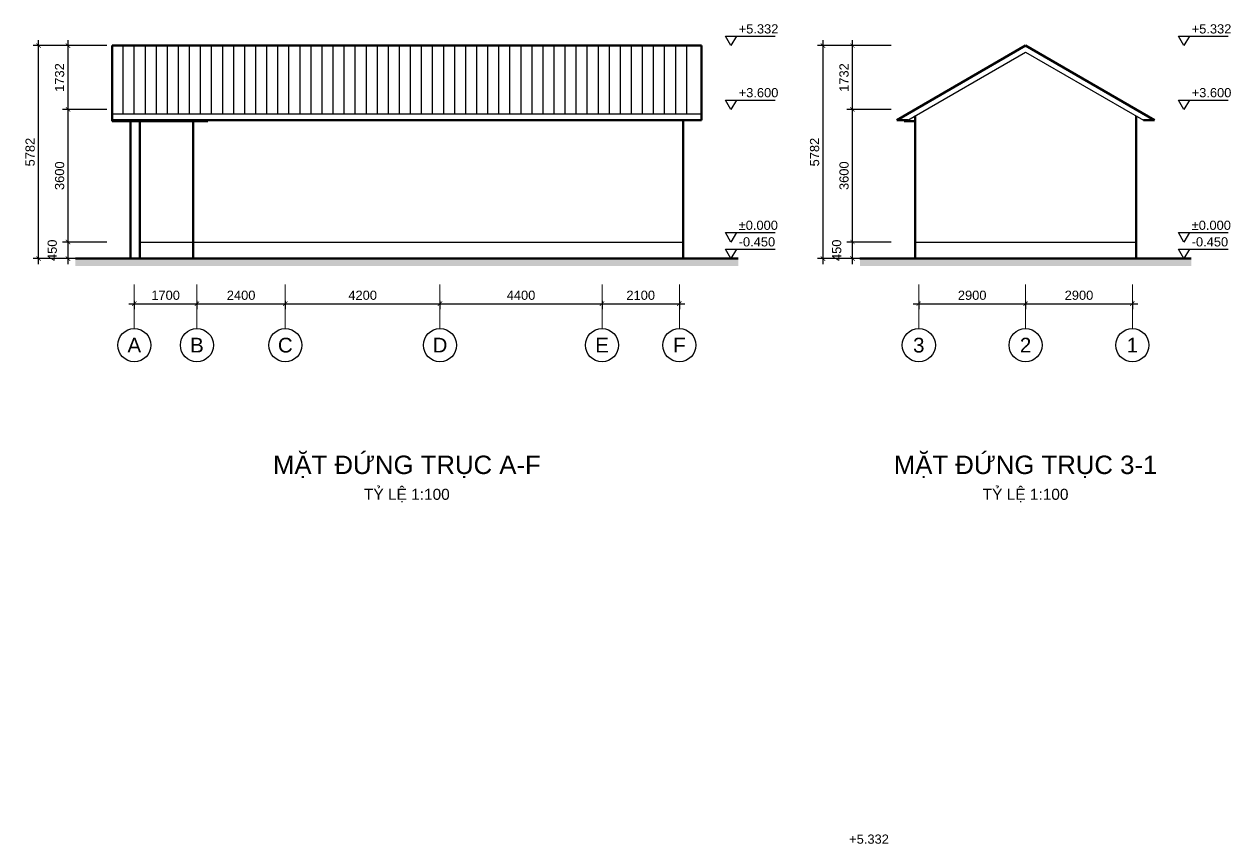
# Model space of a CAD drawing. Header units: millimetres. Extents: x -3500 to 198005, y -63125 to 18900.
# Drawn here: x 23408 to 56174, y -16342 to 5916 of the extents above; entities that cross this region are included whole.
import ezdxf
from ezdxf.enums import TextEntityAlignment as Align

# ---------------------------------------------------------------- set-up
doc = ezdxf.new("R2010")
doc.units = ezdxf.units.MM
doc.header["$LTSCALE"] = 40
doc.linetypes.add('CENTER', pattern=[50.8, 31.75, -6.35, 6.35, -6.35])
for name, color, linetype, lineweight in [('A-ANNO-DIMS', 1, 'Continuous', 18), ('A-ANNO-SYMB', 7, 'Continuous', 25), ('A-ANNO-TEXT', 7, 'Continuous', 18), ('A-ELEV', 7, 'Continuous', 25), ('A-ELEV-OTLN', 7, 'Continuous', 50), ('A-SECT-PATT', 8, 'Continuous', 9), ('S-GRID', 1, 'CENTER', 18), ('S-GRID-IDEN', 7, 'Continuous', 25)]:
    doc.layers.add(name, color=color, linetype=linetype, lineweight=lineweight)
doc.styles.add('MCP-ARIAL', font='arial.ttf')
doc.dimstyles.new('MCP-1-100', dxfattribs={"dimscale": 100, "dimtxt": 2.5, "dimasz": 1.2, "dimexe": 1.5, "dimexo": 1.5, "dimgap": 1, "dimtad": 1, "dimdec": 0, "dimdsep": 46, "dimtxsty": 'MCP-ARIAL', "dimblk": 'ARCHTICK', "dimblk1": 'ARCHTICK', "dimblk2": 'ARCHTICK', "dimcen": 0.09, "dimdle": 1.5, "dimclrd": 256, "dimclre": 256, "dimclrt": 256, "dimadec": 0, "dimazin": 0, "dimtfac": 1, "dimtdec": 4, "dimtmove": 2, "dimatfit": 3, "dimfxl": 1, "dimtolj": 1, "dimtzin": 0, "dimarcsym": 0})

# ---------------------------------------------------------------- blocks, each defined once
blk = doc.blocks.new('_ArchTick')
at = {"color": 0, "linetype": 'ByBlock', "const_width": 0.15}
blk.add_lwpolyline([(-0.5, -0.5), (0.5, 0.5)], dxfattribs=at)
blk = doc.blocks.new('*D33')
at = {"layer": 'A-ANNO-DIMS', "lineweight": -2, "transparency": 16777216}
for p, q in [((24600, -600), (24600, 150)), ((25650, 0), (24450, 0)), ((25650, -450), (24450, -450))]:
    blk.add_line(p, q, dxfattribs=at)
at = {"layer": 'Defpoints', "color": 0, "transparency": 16777216}
for p in [(25800, 0), (24600, 0), (25800, -450)]:
    blk.add_point(p, dxfattribs=at)
at = {"layer": 'A-ANNO-DIMS', "lineweight": -2, "transparency": 16777216, "xscale": 120, "yscale": 120, "zscale": 120}
for p, rotation in [((24600, 0), 90), ((24600, -450), 270)]:
    blk.add_blockref('_ArchTick', p, dxfattribs=dict(at, rotation=rotation))
at = {"layer": 'A-ANNO-DIMS', "transparency": 16777216, "insert": (24172, -225), "char_height": 250, "attachment_point": 5, "rotation": 90, "style": 'MCP-ARIAL'}
blk.add_mtext('\\A1;450', dxfattribs=at)
blk = doc.blocks.new('*D34')
at = {"layer": 'A-ANNO-DIMS', "lineweight": -2, "transparency": 16777216}
for p, q in [((24600, -150), (24600, 3750)), ((25650, 3600), (24450, 3600)), ((25650, 0), (24450, 0))]:
    blk.add_line(p, q, dxfattribs=at)
at = {"layer": 'Defpoints', "color": 0, "transparency": 16777216}
for p in [(24600, 3600), (25800, 3600), (25800, 0)]:
    blk.add_point(p, dxfattribs=at)
at = {"layer": 'A-ANNO-DIMS', "lineweight": -2, "transparency": 16777216, "xscale": 120, "yscale": 120, "zscale": 120}
for p, rotation in [((24600, 3600), 90), ((24600, 0), 270)]:
    blk.add_blockref('_ArchTick', p, dxfattribs=dict(at, rotation=rotation))
at = {"layer": 'A-ANNO-DIMS', "transparency": 16777216, "insert": (24372, 1800), "char_height": 250, "attachment_point": 5, "rotation": 90, "style": 'MCP-ARIAL'}
blk.add_mtext('\\A1;3600', dxfattribs=at)
blk = doc.blocks.new('*D35')
at = {"layer": 'A-ANNO-DIMS', "lineweight": -2, "transparency": 16777216}
for p, q in [((25650, 5332), (24450, 5332)), ((24600, 3450), (24600, 5482)), ((25650, 3600), (24450, 3600))]:
    blk.add_line(p, q, dxfattribs=at)
at = {"layer": 'Defpoints', "color": 0, "transparency": 16777216}
for p in [(24600, 5332), (25800, 5332), (25800, 3600)]:
    blk.add_point(p, dxfattribs=at)
at = {"layer": 'A-ANNO-DIMS', "lineweight": -2, "transparency": 16777216, "xscale": 120, "yscale": 120, "zscale": 120}
for p, rotation in [((24600, 5332), 90), ((24600, 3600), 270)]:
    blk.add_blockref('_ArchTick', p, dxfattribs=dict(at, rotation=rotation))
at = {"layer": 'A-ANNO-DIMS', "transparency": 16777216, "insert": (24372, 4466), "char_height": 250, "attachment_point": 5, "rotation": 90, "style": 'MCP-ARIAL'}
blk.add_mtext('\\A1;1732', dxfattribs=at)
blk = doc.blocks.new('*D36')
at = {"layer": 'A-ANNO-DIMS', "lineweight": -2, "transparency": 16777216}
for p, q in [((25650, 5332), (23650, 5332)), ((23800, -600), (23800, 5482)), ((25650, -450), (23650, -450))]:
    blk.add_line(p, q, dxfattribs=at)
at = {"layer": 'Defpoints', "color": 0, "transparency": 16777216}
for p in [(23800, 5332), (25800, 5332), (25800, -450)]:
    blk.add_point(p, dxfattribs=at)
at = {"layer": 'A-ANNO-DIMS', "lineweight": -2, "transparency": 16777216, "xscale": 120, "yscale": 120, "zscale": 120}
for p, rotation in [((23800, 5332), 90), ((23800, -450), 270)]:
    blk.add_blockref('_ArchTick', p, dxfattribs=dict(at, rotation=rotation))
at = {"layer": 'A-ANNO-DIMS', "transparency": 16777216, "insert": (23572, 2441), "char_height": 250, "attachment_point": 5, "rotation": 90, "style": 'MCP-ARIAL'}
blk.add_mtext('\\A1;5782', dxfattribs=at)
blk = doc.blocks.new('*D37')
at = {"layer": 'A-ANNO-DIMS', "lineweight": -2, "transparency": 16777216}
for p, q in [((26400, -1600), (26400, -1825)), ((28100, -1600), (28100, -1825)), ((26250, -1675), (28250, -1675))]:
    blk.add_line(p, q, dxfattribs=at)
at = {"layer": 'Defpoints', "color": 0, "transparency": 16777216}
for p in [(26400, -1450), (28100, -1450), (28100, -1675)]:
    blk.add_point(p, dxfattribs=at)
at = {"layer": 'A-ANNO-DIMS', "lineweight": -2, "transparency": 16777216, "xscale": 120, "yscale": 120, "zscale": 120, "rotation": 180}
blk.add_blockref('_ArchTick', (26400, -1675), dxfattribs=at)
at = {"layer": 'A-ANNO-DIMS', "lineweight": -2, "transparency": 16777216, "xscale": 120, "yscale": 120, "zscale": 120}
blk.add_blockref('_ArchTick', (28100, -1675), dxfattribs=at)
at = {"layer": 'A-ANNO-DIMS', "transparency": 16777216, "insert": (27250, -1447), "char_height": 250, "attachment_point": 5, "style": 'MCP-ARIAL'}
blk.add_mtext('\\A1;1700', dxfattribs=at)
blk = doc.blocks.new('*D38')
at = {"layer": 'A-ANNO-DIMS', "lineweight": -2, "transparency": 16777216}
for p, q in [((28100, -1600), (28100, -1825)), ((30500, -1600), (30500, -1825)), ((27950, -1675), (30650, -1675))]:
    blk.add_line(p, q, dxfattribs=at)
at = {"layer": 'Defpoints', "color": 0, "transparency": 16777216}
for p in [(28100, -1450), (30500, -1450), (30500, -1675)]:
    blk.add_point(p, dxfattribs=at)
at = {"layer": 'A-ANNO-DIMS', "lineweight": -2, "transparency": 16777216, "xscale": 120, "yscale": 120, "zscale": 120, "rotation": 180}
blk.add_blockref('_ArchTick', (28100, -1675), dxfattribs=at)
at = {"layer": 'A-ANNO-DIMS', "lineweight": -2, "transparency": 16777216, "xscale": 120, "yscale": 120, "zscale": 120}
blk.add_blockref('_ArchTick', (30500, -1675), dxfattribs=at)
at = {"layer": 'A-ANNO-DIMS', "transparency": 16777216, "insert": (29300, -1447), "char_height": 250, "attachment_point": 5, "style": 'MCP-ARIAL'}
blk.add_mtext('\\A1;2400', dxfattribs=at)
blk = doc.blocks.new('*D39')
at = {"layer": 'A-ANNO-DIMS', "lineweight": -2, "transparency": 16777216}
for p, q in [((30500, -1600), (30500, -1825)), ((34700, -1600), (34700, -1825)), ((30350, -1675), (34850, -1675))]:
    blk.add_line(p, q, dxfattribs=at)
at = {"layer": 'Defpoints', "color": 0, "transparency": 16777216}
for p in [(30500, -1450), (34700, -1450), (34700, -1675)]:
    blk.add_point(p, dxfattribs=at)
at = {"layer": 'A-ANNO-DIMS', "lineweight": -2, "transparency": 16777216, "xscale": 120, "yscale": 120, "zscale": 120, "rotation": 180}
blk.add_blockref('_ArchTick', (30500, -1675), dxfattribs=at)
at = {"layer": 'A-ANNO-DIMS', "lineweight": -2, "transparency": 16777216, "xscale": 120, "yscale": 120, "zscale": 120}
blk.add_blockref('_ArchTick', (34700, -1675), dxfattribs=at)
at = {"layer": 'A-ANNO-DIMS', "transparency": 16777216, "insert": (32600, -1447), "char_height": 250, "attachment_point": 5, "style": 'MCP-ARIAL'}
blk.add_mtext('\\A1;4200', dxfattribs=at)
blk = doc.blocks.new('*D40')
at = {"layer": 'A-ANNO-DIMS', "lineweight": -2, "transparency": 16777216}
for p, q in [((34700, -1600), (34700, -1825)), ((39100, -1600), (39100, -1825)), ((34550, -1675), (39250, -1675))]:
    blk.add_line(p, q, dxfattribs=at)
at = {"layer": 'Defpoints', "color": 0, "transparency": 16777216}
for p in [(34700, -1450), (39100, -1450), (39100, -1675)]:
    blk.add_point(p, dxfattribs=at)
at = {"layer": 'A-ANNO-DIMS', "lineweight": -2, "transparency": 16777216, "xscale": 120, "yscale": 120, "zscale": 120, "rotation": 180}
blk.add_blockref('_ArchTick', (34700, -1675), dxfattribs=at)
at = {"layer": 'A-ANNO-DIMS', "lineweight": -2, "transparency": 16777216, "xscale": 120, "yscale": 120, "zscale": 120}
blk.add_blockref('_ArchTick', (39100, -1675), dxfattribs=at)
at = {"layer": 'A-ANNO-DIMS', "transparency": 16777216, "insert": (36900, -1447), "char_height": 250, "attachment_point": 5, "style": 'MCP-ARIAL'}
blk.add_mtext('\\A1;4400', dxfattribs=at)
blk = doc.blocks.new('*D41')
at = {"layer": 'A-ANNO-DIMS', "lineweight": -2, "transparency": 16777216}
for p, q in [((39100, -1600), (39100, -1825)), ((41200, -1600), (41200, -1825)), ((38950, -1675), (41350, -1675))]:
    blk.add_line(p, q, dxfattribs=at)
at = {"layer": 'Defpoints', "color": 0, "transparency": 16777216}
for p in [(39100, -1450), (41200, -1450), (41200, -1675)]:
    blk.add_point(p, dxfattribs=at)
at = {"layer": 'A-ANNO-DIMS', "lineweight": -2, "transparency": 16777216, "xscale": 120, "yscale": 120, "zscale": 120, "rotation": 180}
blk.add_blockref('_ArchTick', (39100, -1675), dxfattribs=at)
at = {"layer": 'A-ANNO-DIMS', "lineweight": -2, "transparency": 16777216, "xscale": 120, "yscale": 120, "zscale": 120}
blk.add_blockref('_ArchTick', (41200, -1675), dxfattribs=at)
at = {"layer": 'A-ANNO-DIMS', "transparency": 16777216, "insert": (40150, -1447), "char_height": 250, "attachment_point": 5, "style": 'MCP-ARIAL'}
blk.add_mtext('\\A1;2100', dxfattribs=at)
blk = doc.blocks.new('*D42')
at = {"layer": 'A-ANNO-DIMS', "lineweight": -2, "transparency": 16777216}
for p, q in [((45900, -600), (45900, 150)), ((46950, 0), (45750, 0)), ((46950, -450), (45750, -450))]:
    blk.add_line(p, q, dxfattribs=at)
at = {"layer": 'Defpoints', "color": 0, "transparency": 16777216}
for p in [(47100, 0), (45900, 0), (47100, -450)]:
    blk.add_point(p, dxfattribs=at)
at = {"layer": 'A-ANNO-DIMS', "lineweight": -2, "transparency": 16777216, "xscale": 120, "yscale": 120, "zscale": 120}
for p, rotation in [((45900, 0), 90), ((45900, -450), 270)]:
    blk.add_blockref('_ArchTick', p, dxfattribs=dict(at, rotation=rotation))
at = {"layer": 'A-ANNO-DIMS', "transparency": 16777216, "insert": (45472, -225), "char_height": 250, "attachment_point": 5, "rotation": 90, "style": 'MCP-ARIAL'}
blk.add_mtext('\\A1;450', dxfattribs=at)
blk = doc.blocks.new('*D43')
at = {"layer": 'A-ANNO-DIMS', "lineweight": -2, "transparency": 16777216}
for p, q in [((45900, -150), (45900, 3750)), ((46950, 3600), (45750, 3600)), ((46950, 0), (45750, 0))]:
    blk.add_line(p, q, dxfattribs=at)
at = {"layer": 'Defpoints', "color": 0, "transparency": 16777216}
for p in [(45900, 3600), (47100, 3600), (47100, 0)]:
    blk.add_point(p, dxfattribs=at)
at = {"layer": 'A-ANNO-DIMS', "lineweight": -2, "transparency": 16777216, "xscale": 120, "yscale": 120, "zscale": 120}
for p, rotation in [((45900, 3600), 90), ((45900, 0), 270)]:
    blk.add_blockref('_ArchTick', p, dxfattribs=dict(at, rotation=rotation))
at = {"layer": 'A-ANNO-DIMS', "transparency": 16777216, "insert": (45672, 1800), "char_height": 250, "attachment_point": 5, "rotation": 90, "style": 'MCP-ARIAL'}
blk.add_mtext('\\A1;3600', dxfattribs=at)
blk = doc.blocks.new('*D44')
at = {"layer": 'A-ANNO-DIMS', "lineweight": -2, "transparency": 16777216}
for p, q in [((46950, 5332), (45750, 5332)), ((45900, 3450), (45900, 5482)), ((46950, 3600), (45750, 3600))]:
    blk.add_line(p, q, dxfattribs=at)
at = {"layer": 'Defpoints', "color": 0, "transparency": 16777216}
for p in [(45900, 5332), (47100, 5332), (47100, 3600)]:
    blk.add_point(p, dxfattribs=at)
at = {"layer": 'A-ANNO-DIMS', "lineweight": -2, "transparency": 16777216, "xscale": 120, "yscale": 120, "zscale": 120}
for p, rotation in [((45900, 5332), 90), ((45900, 3600), 270)]:
    blk.add_blockref('_ArchTick', p, dxfattribs=dict(at, rotation=rotation))
at = {"layer": 'A-ANNO-DIMS', "transparency": 16777216, "insert": (45672, 4466), "char_height": 250, "attachment_point": 5, "rotation": 90, "style": 'MCP-ARIAL'}
blk.add_mtext('\\A1;1732', dxfattribs=at)
blk = doc.blocks.new('*D45')
at = {"layer": 'A-ANNO-DIMS', "lineweight": -2, "transparency": 16777216}
for p, q in [((46950, 5332), (44950, 5332)), ((45100, -600), (45100, 5482)), ((46950, -450), (44950, -450))]:
    blk.add_line(p, q, dxfattribs=at)
at = {"layer": 'Defpoints', "color": 0, "transparency": 16777216}
for p in [(45100, 5332), (47100, 5332), (47100, -450)]:
    blk.add_point(p, dxfattribs=at)
at = {"layer": 'A-ANNO-DIMS', "lineweight": -2, "transparency": 16777216, "xscale": 120, "yscale": 120, "zscale": 120}
for p, rotation in [((45100, 5332), 90), ((45100, -450), 270)]:
    blk.add_blockref('_ArchTick', p, dxfattribs=dict(at, rotation=rotation))
at = {"layer": 'A-ANNO-DIMS', "transparency": 16777216, "insert": (44872, 2441), "char_height": 250, "attachment_point": 5, "rotation": 90, "style": 'MCP-ARIAL'}
blk.add_mtext('\\A1;5782', dxfattribs=at)
blk = doc.blocks.new('*D46')
at = {"layer": 'A-ANNO-DIMS', "lineweight": -2, "transparency": 16777216}
for p, q in [((47700, -1600), (47700, -1825)), ((50600, -1600), (50600, -1825)), ((47550, -1675), (50750, -1675))]:
    blk.add_line(p, q, dxfattribs=at)
at = {"layer": 'Defpoints', "color": 0, "transparency": 16777216}
for p in [(47700, -1450), (50600, -1450), (50600, -1675)]:
    blk.add_point(p, dxfattribs=at)
at = {"layer": 'A-ANNO-DIMS', "lineweight": -2, "transparency": 16777216, "xscale": 120, "yscale": 120, "zscale": 120, "rotation": 180}
blk.add_blockref('_ArchTick', (47700, -1675), dxfattribs=at)
at = {"layer": 'A-ANNO-DIMS', "lineweight": -2, "transparency": 16777216, "xscale": 120, "yscale": 120, "zscale": 120}
blk.add_blockref('_ArchTick', (50600, -1675), dxfattribs=at)
at = {"layer": 'A-ANNO-DIMS', "transparency": 16777216, "insert": (49150, -1447), "char_height": 250, "attachment_point": 5, "style": 'MCP-ARIAL'}
blk.add_mtext('\\A1;2900', dxfattribs=at)
blk = doc.blocks.new('*D47')
at = {"layer": 'A-ANNO-DIMS', "lineweight": -2, "transparency": 16777216}
for p, q in [((50600, -1600), (50600, -1825)), ((53500, -1600), (53500, -1825)), ((50450, -1675), (53650, -1675))]:
    blk.add_line(p, q, dxfattribs=at)
at = {"layer": 'Defpoints', "color": 0, "transparency": 16777216}
for p in [(50600, -1450), (53500, -1450), (53500, -1675)]:
    blk.add_point(p, dxfattribs=at)
at = {"layer": 'A-ANNO-DIMS', "lineweight": -2, "transparency": 16777216, "xscale": 120, "yscale": 120, "zscale": 120, "rotation": 180}
blk.add_blockref('_ArchTick', (50600, -1675), dxfattribs=at)
at = {"layer": 'A-ANNO-DIMS', "lineweight": -2, "transparency": 16777216, "xscale": 120, "yscale": 120, "zscale": 120}
blk.add_blockref('_ArchTick', (53500, -1675), dxfattribs=at)
at = {"layer": 'A-ANNO-DIMS', "transparency": 16777216, "insert": (52050, -1447), "char_height": 250, "attachment_point": 5, "style": 'MCP-ARIAL'}
blk.add_mtext('\\A1;2900', dxfattribs=at)

msp = doc.modelspace()

# ---------------------------------------------------------------- hatches: boundary and pattern name
at = {"layer": 'A-SECT-PATT'}
h = msp.add_hatch(dxfattribs=at)
h.set_pattern_fill('EARTH', color=256, scale=15, style=0)
h.paths.add_polyline_path([(24800, -450), (42800, -450), (42800, -650), (24800, -650)], flags=16)
h = msp.add_hatch(dxfattribs=at)
h.set_pattern_fill('EARTH', color=256, scale=15, style=0)
h.paths.add_polyline_path([(46100, -450), (55100, -450), (55100, -650), (46100, -650)], flags=16)

# ---------------------------------------------------------------- linework, layer by layer
at = {"layer": 'A-ANNO-SYMB'}
for p, q in [((42450, 5587), (43800, 5587)), ((54750, 5587), (56100, 5587)), ((42450, 3855), (43800, 3855)), ((54750, 3855), (56100, 3855)), ((42450, 255), (43800, 255)), ((54750, 255), (56100, 255)), ((42450, -195), (43800, -195)), ((54750, -195), (56100, -195))]:
    msp.add_line(p, q, dxfattribs=at)
for points in [[(42600, 5332), (42450, 5587), (42750, 5587)], [(54900, 5332), (54750, 5587), (55050, 5587)], [(42600, 3600), (42450, 3855), (42750, 3855)], [(54900, 3600), (54750, 3855), (55050, 3855)], [(42600, 0), (42450, 255), (42750, 255)], [(54900, 0), (54750, 255), (55050, 255)], [(42600, -450), (42450, -195), (42750, -195)], [(54900, -450), (54750, -195), (55050, -195)]]:
    msp.add_lwpolyline(points, close=True, dxfattribs=at)
at = {"layer": 'A-ELEV'}
for p, q in [((26100, 3484.53), (26100, 5332.051)), ((26400, 3484.53), (26400, 5332.051)), ((26700, 3484.53), (26700, 5332.051)), ((27000, 3484.53), (27000, 5332.051)), ((27300, 3484.53), (27300, 5332.051)), ((27600, 3484.53), (27600, 5332.051)), ((27900, 3484.53), (27900, 5332.051)), ((28200, 3484.53), (28200, 5332.051)), ((28500, 3484.53), (28500, 5332.051)), ((28800, 3484.53), (28800, 5332.051)), ((29100, 3484.53), (29100, 5332.051)), ((29400, 3484.53), (29400, 5332.051)), ((29700, 3484.53), (29700, 5332.051)), ((30000, 3484.53), (30000, 5332.051)), ((30300, 3484.53), (30300, 5332.051)), ((30600, 3484.53), (30600, 5332.051)), ((30900, 3484.53), (30900, 5332.051)), ((31200, 3484.53), (31200, 5332.051)), ((31500, 3484.53), (31500, 5332.051)), ((31800, 3484.53), (31800, 5332.051)), ((32100, 3484.53), (32100, 5332.051)), ((32400, 3484.53), (32400, 5332.051)), ((32700, 3484.53), (32700, 5332.051)), ((33000, 3484.53), (33000, 5332.051)), ((33300, 3484.53), (33300, 5332.051)), ((33600, 3484.53), (33600, 5332.051)), ((33900, 3484.53), (33900, 5332.051)), ((34200, 3484.53), (34200, 5332.051)), ((34500, 3484.53), (34500, 5332.051)), ((34800, 3484.53), (34800, 5332.051)), ((35100, 3484.53), (35100, 5332.051)), ((35400, 3484.53), (35400, 5332.051)), ((35700, 3484.53), (35700, 5332.051)), ((36000, 3484.53), (36000, 5332.051)), ((36300, 3484.53), (36300, 5332.051)), ((36600, 3484.53), (36600, 5332.051)), ((36900, 3484.53), (36900, 5332.051)), ((37200, 3484.53), (37200, 5332.051)), ((37500, 3484.53), (37500, 5332.051)), ((37800, 3484.53), (37800, 5332.051)), ((38100, 3484.53), (38100, 5332.051)), ((38400, 3484.53), (38400, 5332.051)), ((38700, 3484.53), (38700, 5332.051)), ((39000, 3484.53), (39000, 5332.051)), ((39300, 3484.53), (39300, 5332.051)), ((39600, 3484.53), (39600, 5332.051)), ((39900, 3484.53), (39900, 5332.051)), ((40200, 3484.53), (40200, 5332.051)), ((40500, 3484.53), (40500, 5332.051)), ((40800, 3484.53), (40800, 5332.051)), ((41100, 3484.53), (41100, 5332.051)), ((41400, 3484.53), (41400, 5332.051)), ((47400, 3311.325), (50600, 5158.846)), ((50600, 5158.846), (53800, 3311.325)), ((25800, 3484.53), (41800, 3484.53)), ((26550, 0), (28000, 0)), ((28000, 0), (41300, 0)), ((47600, 0), (53600, 0))]:
    msp.add_line(p, q, dxfattribs=at)
at = {"layer": 'A-ELEV-OTLN'}
for p, q in [((41800, 5332.051), (25800, 5332.051)), ((25800, 5332.051), (25800, 3311.325)), ((41800, 3311.325), (41800, 5332.051)), ((47100, 3311.325), (50600, 5332.051)), ((50600, 5332.051), (54100, 3311.325)), ((25800, 4344.893), (25800, 3276.795)), ((49169.596, 4333.579), (49170.596, 4333.002)), ((25800, 3311.325), (41800, 3311.325)), ((25800, 3276.795), (28400, 3276.795)), ((26300, -450), (26300, 3277.295)), ((26550, -450), (26550, 3277.295)), ((28000, -450), (28000, 3277.295)), ((28400, 3276.795), (28400, 3311.825)), ((41300, -450), (41300, 3311.825)), ((47100, 3311.325), (47400, 3311.325)), ((47300, 3276.795), (47360.674, 3311.825)), ((47300, 3276.795), (47600, 3276.795)), ((47600, -450), (47600, 3427.372)), ((53600, -450), (53600, 3427.372)), ((53800, 3311.325), (54100, 3311.325)), ((24800, -450), (42800, -450)), ((46100, -450), (55100, -450))]:
    msp.add_line(p, q, dxfattribs=at)
at = {"layer": 'S-GRID'}
for p, q in [((26400, -1150), (26400, -2350)), ((28100, -1150), (28100, -2350)), ((30500, -1150), (30500, -2350)), ((34700, -1150), (34700, -2350)), ((39100, -1150), (39100, -2350)), ((41200, -1150), (41200, -2350)), ((47700, -1150), (47700, -2350)), ((50600, -1150), (50600, -2350)), ((53500, -1150), (53500, -2350))]:
    msp.add_line(p, q, dxfattribs=at)
at = {"layer": 'S-GRID-IDEN'}
for centre in [(26400, -2800), (28100, -2800), (30500, -2800), (34700, -2800), (39100, -2800), (41200, -2800), (47700, -2800), (50600, -2800), (53500, -2800)]:
    msp.add_circle(centre, 450, dxfattribs=at)

# ---------------------------------------------------------------- texts
at = {"layer": 'A-ANNO-SYMB', "style": 'MCP-ARIAL'}
for s, p in [('+5.332', (42810, 5662)), ('+5.332', (55110, 5662)), ('+3.600', (42810, 3930)), ('+3.600', (55110, 3930)), ('±0.000', (42810, 330)), ('±0.000', (55110, 330)), ('-0.450', (42810, -120)), ('-0.450', (55110, -120)), ('+5.332', (45810, -16338))]:
    msp.add_text(s, height=250, dxfattribs=at).set_placement(p)
at = {"layer": 'A-ANNO-TEXT', "style": 'MCP-ARIAL'}
for s, height, p in [('MẶT ĐỨNG TRỤC A-F', 500, (33800, -6300)), ('MẶT ĐỨNG TRỤC 3-1', 500, (50600, -6300)), ('TỶ LỆ 1:100', 300, (33800, -7000)), ('TỶ LỆ 1:100', 300, (50600, -7000))]:
    msp.add_text(s, height=height, dxfattribs=at).set_placement(p, align=Align.CENTER)
at = {"layer": 'S-GRID-IDEN', "style": 'MCP-ARIAL'}
for s, p in [('A', (26400, -2800)), ('B', (28100, -2800)), ('C', (30500, -2800)), ('D', (34700, -2800)), ('E', (39100, -2800)), ('F', (41200, -2800)), ('3', (47700, -2800)), ('2', (50600, -2800)), ('1', (53500, -2800))]:
    msp.add_text(s, height=400, dxfattribs=at).set_placement(p, align=Align.MIDDLE_CENTER)

# ---------------------------------------------------------------- dimensions: what is measured, and where the dimension line sits
at = {"layer": 'A-ANNO-DIMS'}
for base, p1, p2, picture, middle in [((23800, 5332), (25800, -450), (25800, 5332), '*D36', (23572.357, 2441)), ((24600, 5332), (25800, 3600), (25800, 5332), '*D35', (24372.271, 4466)), ((45100, 5332), (47100, -450), (47100, 5332), '*D45', (44872.357, 2441)), ((45900, 5332), (47100, 3600), (47100, 5332), '*D44', (45672.271, 4466)), ((24600, 3600), (25800, 0), (25800, 3600), '*D34', (24372.271, 1800)), ((45900, 3600), (47100, 0), (47100, 3600), '*D43', (45672.271, 1800)), ((24600, 0), (25800, -450), (25800, 0), '*D33', (24172.357, -225)), ((45900, 0), (47100, -450), (47100, 0), '*D42', (45472.357, -225))]:
    dim = msp.add_linear_dim(base=base, p1=p1, p2=p2, angle=90, dimstyle='MCP-1-100', dxfattribs=at)
    dim.commit()
    dim.dimension.update_dxf_attribs({"geometry": picture, "text_midpoint": middle})
for base, p1, p2, picture, middle in [((28100, -1675), (26400, -1450), (28100, -1450), '*D37', (27250, -1447.357)), ((30500, -1675), (28100, -1450), (30500, -1450), '*D38', (29300, -1447.357)), ((34700, -1675), (30500, -1450), (34700, -1450), '*D39', (32600, -1447.357)), ((39100, -1675), (34700, -1450), (39100, -1450), '*D40', (36900, -1447.357)), ((41200, -1675), (39100, -1450), (41200, -1450), '*D41', (40150, -1447.357)), ((50600, -1675), (47700, -1450), (50600, -1450), '*D46', (49150, -1447.357)), ((53500, -1675), (50600, -1450), (53500, -1450), '*D47', (52050, -1447.357))]:
    dim = msp.add_linear_dim(base=base, p1=p1, p2=p2, dimstyle='MCP-1-100', dxfattribs=at)
    dim.commit()
    dim.dimension.update_dxf_attribs({"geometry": picture, "text_midpoint": middle})

doc.saveas('drawing.dxf')
